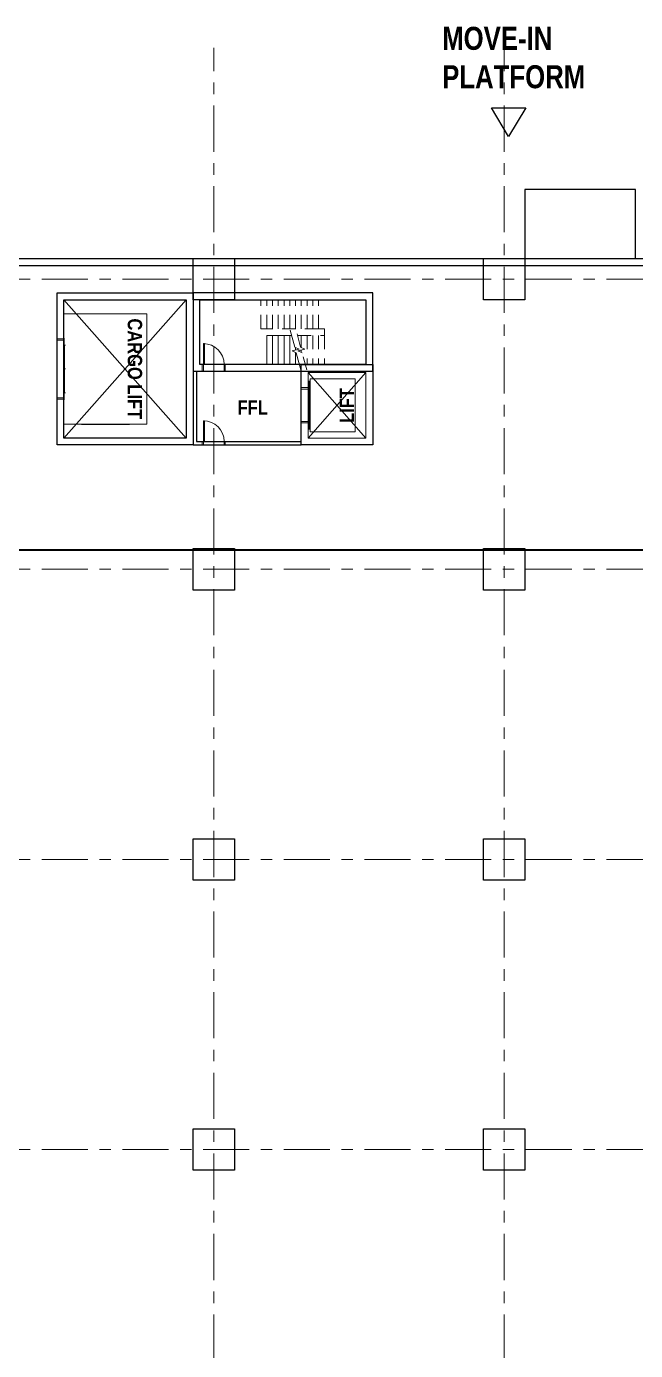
# Model space of a CAD drawing. Header units: millimetres. Extents: x 1188965 to 1321470, y -239044 to -56672.
# Drawn here: x 1252063 to 1278488, y -171779 to -114281 of the extents above; entities that cross this region are included whole.
import ezdxf

# ---------------------------------------------------------------- set-up
doc = ezdxf.new("R2010")
doc.units = ezdxf.units.MM
doc.linetypes.add('IDA - Grid Line', pattern=[3500, 2000, -500, 500, -500])
doc.linetypes.add('Overhead', pattern=[992.1875, 595.3125, -396.875])
doc.layers.get('0').update_dxf_attribs({"color": 2})
for name, color, linetype in [('00-MEP Layout', 7, 'Continuous'), ('000_CTCI_CSA', 7, 'Continuous'), ('MOVING', 21, 'Continuous'), ('XREF-F10E1-20260204$0$00-MEP Layout', 8, 'Continuous')]:
    doc.layers.add(name, color=color, linetype=linetype)
for name, color, linetype, lineweight in [('A-_ANOTGRID_E', 7, 'Continuous', 9), ('A-_DOOR----_E', 7, 'Continuous', 9), ('A-_ROOMNAME_A', 7, 'Continuous', 9), ('A-_STRC----_E', 7, 'Continuous', 9), ('A-_WALL----_E', 7, 'Continuous', 9)]:
    doc.layers.add(name, color=color, linetype=linetype, lineweight=lineweight)
doc.styles.add('Arial Narrow_B_1', font='ARIALNB.TTF', dxfattribs={"height": 625})
doc.styles.add('Site Area', font='arial.ttf', dxfattribs={"width": 0.8})

# ---------------------------------------------------------------- blocks, each defined once
blk = doc.blocks.new('IDA - Lift - 2500W X 2850D - Lift Shaft PL-9846512-PH1 LEVEL B1 CARPARK')
at = {"layer": 'A-_DOOR----_E', "color": 252}
for p, q in [((-735, 150), (-800, 150)), ((-800, 150), (-800, -150)), ((-735, -150), (-735, 150)), ((730, 150), (665, 150)), ((665, 150), (665, -150)), ((730, -150), (730, 150)), ((-1460, -150), (1390, -150)), ((-1460, -2650), (-1460, -150)), ((-1460, -2650), (1390, -150)), ((1390, -2650), (-1460, -150)), ((-1185, -230), (1115, -230)), ((-1185, -2180), (-1185, -230)), ((-1075, -180), (-35, -180)), ((-1075, -215), (-1075, -180)), ((-35, -215), (-1075, -215)), ((-35, -150), (-830, -150)), ((-830, -150), (-830, -160)), ((-830, -160), (-35, -160)), ((-800, -150), (-735, -150)), ((-35, -160), (-35, -150)), ((760, -150), (-35, -150)), ((-35, -150), (-35, -160)), ((-35, -160), (760, -160)), ((-35, -180), (-35, -215)), ((1005, -180), (-35, -180)), ((-35, -180), (-35, -215)), ((-35, -215), (1005, -215)), ((665, -150), (730, -150)), ((760, -160), (760, -150)), ((1005, -215), (1005, -180)), ((1115, -230), (1115, -2180)), ((1390, -150), (1390, -2650)), ((1115, -2180), (-1185, -2180)), ((1390, -2650), (-1460, -2650))]:
    blk.add_line(p, q, dxfattribs=at)
blk = doc.blocks.new('IDA - F - Single - Swing - VP - 1000L X 2200H - DOOR TYPE - FIRE RATING-9848701-PH1 LEVEL B1 CARPARK')
at = {"layer": 'A-_DOOR----_E', "color": 252}
for p, q in [((-500, 150), (-450, 150)), ((-500, -150), (-500, 150)), ((-450, 150), (-450, -150)), ((450, 150), (500, 150)), ((450, -150), (450, 150)), ((500, 150), (500, -150)), ((-450, -150), (-500, -150)), ((400, -150), (450, -150)), ((400, -1050), (400, -150)), ((450, -150), (450, -1050)), ((500, -150), (450, -150)), ((400, -750), (450, -750)), ((400, -775), (450, -775)), ((400, -875), (450, -875)), ((400, -900), (450, -900)), ((450, -1050), (400, -1050)), ((425, -875), (425, -775))]:
    blk.add_line(p, q, dxfattribs=at)
blk.add_arc((450, -150), 900, 180, 270, dxfattribs=at)
blk.add_arc((450, -150), 900, 180, 270, dxfattribs=at)
blk = doc.blocks.new('IDA - F - Single - Swing - VP - 1000L X 2200H - DOOR TYPE - FIRE RATING-9849342-PH1 LEVEL B1 CARPARK')
at = {"layer": 'A-_DOOR----_E', "color": 252}
for p, q in [((450, 975), (400, 975)), ((400, 975), (400, 75)), ((400, 825), (450, 825)), ((400, 800), (450, 800)), ((400, 700), (450, 700)), ((400, 675), (450, 675)), ((425, 800), (425, 700)), ((450, 75), (450, 975)), ((-450, 75), (-500, 75)), ((-500, 75), (-500, -75)), ((-450, -75), (-450, 75)), ((400, 75), (450, 75)), ((500, 75), (450, 75)), ((450, 75), (450, -75)), ((500, -75), (500, 75)), ((-500, -75), (-450, -75)), ((450, -75), (500, -75))]:
    blk.add_line(p, q, dxfattribs=at)
blk.add_arc((450, 75), 900, 90, 180, dxfattribs=at)
blk.add_arc((450, 75), 900, 90, 180, dxfattribs=at)
blk = doc.blocks.new('CTCI_Building shape and Grid line')
at = {"color": 252}
for points in [[(1040123, -118950), (1041923, -118950), (1041923, -120750), (1040123, -120750)], [(1052723, -118950), (1054523, -118950), (1054523, -120750), (1052723, -120750)], [(1065323, -118950), (1067123, -118950), (1067123, -120750), (1065323, -120750)], [(1077923, -118950), (1079723, -118950), (1079723, -120750), (1077923, -120750)], [(1040123, -131550), (1041923, -131550), (1041923, -133350), (1040123, -133350)], [(1052723, -131550), (1054523, -131550), (1054523, -133350), (1052723, -133350)], [(1065323, -131550), (1067123, -131550), (1067123, -133350), (1065323, -133350)], [(1077923, -131550), (1079723, -131550), (1079723, -133350), (1077923, -133350)]]:
    blk.add_lwpolyline(points, close=True, dxfattribs=at)
at = {"layer": '000_CTCI_CSA', "color": 252}
for p, q in [((1040123, -158550), (1040123, -82350)), ((1040423, -158250), (1040423, -82650))]:
    blk.add_line(p, q, dxfattribs=at)
at = {"layer": 'A-_ANOTGRID_E', "color": 252, "linetype": 'IDA - Grid Line'}
for p, q in [((1041023, -74909), (1041023, -162419)), ((1053623, -74909), (1053623, -162419)), ((1066223, -74909), (1066223, -162419)), ((1078823, -74909), (1078823, -162419)), ((1129987, -119850), (1030978, -119850)), ((1129987, -132450), (1030978, -132450))]:
    blk.add_line(p, q, dxfattribs=at)

msp = doc.modelspace()

# ---------------------------------------------------------------- linework, layer by layer
at = {"color": 252}
for points in [[(1259288.338, -125854.441), (1259288.338, -132454.441), (1253388.338, -132454.441), (1253388.338, -125854.441)], [(1259288.338, -125854.441), (1259288.338, -129254.441), (1267088.338, -129254.441), (1267088.338, -125854.441)], [(1253688.338, -132154.441), (1253688.338, -126154.441), (1258988.338, -126154.441), (1258988.338, -132154.441)], [(1266788.338, -126154.441), (1266788.338, -128954.441), (1259588.338, -128954.441), (1259588.338, -126154.441)], [(1263988.338, -132454.441), (1263988.338, -128954.441), (1267088.338, -128954.441), (1267088.338, -132454.441)]]:
    msp.add_lwpolyline(points, close=True, dxfattribs=at)
for points in [[(1259288.338, -129254.441), (1259288.338, -132454.441), (1263988.338, -132454.441)], [(1259438.338, -129254.441), (1259438.338, -132304.441), (1263988.338, -132304.441)]]:
    msp.add_lwpolyline(points, dxfattribs=at)
at = {"layer": '00-MEP Layout', "color": 252}
msp.add_lwpolyline([(1273688.338, -121354.441), (1273688.338, -124354.441), (1278488.338, -124354.441), (1278488.338, -121354.441)], close=True, dxfattribs=at)
at = {"layer": 'A-_DOOR----_E', "color": 252}
for p, q in [((1253688.338, -126154.441), (1258988.338, -126154.441)), ((1253688.338, -132154.441), (1253688.338, -126154.441)), ((1258988.338, -126154.441), (1253688.338, -132154.441)), ((1253688.338, -126154.441), (1258988.338, -132154.441)), ((1258988.338, -126154.441), (1258988.338, -132154.441)), ((1253688.338, -126754.441), (1257288.338, -126754.441)), ((1253688.338, -131554.441), (1253688.338, -126754.441)), ((1257288.338, -126754.441), (1257288.338, -131554.441)), ((1253688.338, -127839.441), (1253388.338, -127839.441)), ((1253388.338, -127839.441), (1253388.338, -127904.441)), ((1253388.338, -127904.441), (1253688.338, -127904.441)), ((1253688.338, -127809.441), (1253688.338, -129154.441)), ((1253698.338, -127809.441), (1253688.338, -127809.441)), ((1253688.338, -127904.441), (1253688.338, -127839.441)), ((1253698.338, -129154.441), (1253698.338, -127809.441)), ((1253718.338, -128114.441), (1253718.338, -129154.441)), ((1253753.338, -128114.441), (1253718.338, -128114.441)), ((1253688.338, -129154.441), (1253688.338, -130499.441)), ((1253698.338, -129154.441), (1253688.338, -129154.441)), ((1253688.338, -129154.441), (1253698.338, -129154.441)), ((1253698.338, -130499.441), (1253698.338, -129154.441)), ((1253718.338, -130194.441), (1253718.338, -129154.441)), ((1253718.338, -129154.441), (1253753.338, -129154.441)), ((1253718.338, -129154.441), (1253753.338, -129154.441)), ((1253688.338, -130404.441), (1253388.338, -130404.441)), ((1253388.338, -130404.441), (1253388.338, -130469.441)), ((1253388.338, -130469.441), (1253688.338, -130469.441)), ((1253688.338, -130469.441), (1253688.338, -130404.441)), ((1253688.338, -130499.441), (1253698.338, -130499.441)), ((1253753.338, -130194.441), (1253718.338, -130194.441)), ((1257288.338, -131554.441), (1253688.338, -131554.441)), ((1255488.338, -131569.441), (1254448.338, -131569.441)), ((1255488.338, -131569.441), (1256528.338, -131569.441)), ((1258988.338, -132154.441), (1253688.338, -132154.441))]:
    msp.add_line(p, q, dxfattribs=at)
at = {"layer": 'A-_STRC----_E', "color": 252, "linetype": 'Overhead'}
for p, q in [((1262238.338, -127404.441), (1262238.338, -126154.441)), ((1264738.338, -126154.441), (1262238.338, -126154.441)), ((1262488.338, -127404.441), (1262488.338, -126154.441)), ((1262738.338, -127404.441), (1262738.338, -126154.441)), ((1262988.338, -127404.441), (1262988.338, -126154.441)), ((1263238.338, -127404.441), (1263238.338, -126154.441)), ((1263488.338, -127404.441), (1263488.338, -126154.441)), ((1263738.338, -127404.441), (1263738.338, -126154.441)), ((1263988.338, -127404.441), (1263988.338, -126154.441)), ((1264238.338, -127404.441), (1264238.338, -126154.441)), ((1264488.338, -127404.441), (1264488.338, -126154.441)), ((1264738.338, -127404.441), (1264738.338, -126154.441)), ((1264738.338, -127404.441), (1262238.338, -127404.441)), ((1263955.985, -128208.7), (1263756.165, -127462.959)), ((1264988.338, -127404.441), (1264738.338, -127404.441)), ((1264988.338, -127704.441), (1264988.338, -127404.441)), ((1263820.869, -127704.441), (1264988.338, -127704.441)), ((1264139.263, -128289), (1263955.985, -128208.7)), ((1263988.338, -127704.441), (1263988.338, -128222.875)), ((1264238.338, -127704.441), (1264238.338, -128954.441)), ((1264488.338, -127704.441), (1264488.338, -128954.441)), ((1264738.338, -127704.441), (1264738.338, -128954.441)), ((1264988.338, -127704.441), (1264988.338, -128954.441)), ((1263837.412, -128369.881), (1264139.263, -128289)), ((1264020.69, -128450.182), (1263837.412, -128369.881)), ((1263988.338, -128329.441), (1263988.338, -128436.007)), ((1264220.511, -129195.922), (1264020.69, -128450.182)), ((1264155.806, -128954.441), (1264988.338, -128954.441))]:
    msp.add_line(p, q, dxfattribs=at)
at = {"layer": 'A-_STRC----_E', "color": 252}
for p, q in [((1263705.985, -128208.7), (1263506.165, -127462.959)), ((1262488.338, -127704.441), (1262488.338, -128954.441)), ((1262488.338, -127704.441), (1262738.338, -127704.441)), ((1262738.338, -127704.441), (1262988.338, -127704.441)), ((1262738.338, -127704.441), (1262738.338, -128954.441)), ((1262988.338, -127704.441), (1263238.338, -127704.441)), ((1262988.338, -127704.441), (1262988.338, -128954.441)), ((1263238.338, -127704.441), (1263488.338, -127704.441)), ((1263238.338, -127704.441), (1263238.338, -128954.441)), ((1263488.338, -127704.441), (1263570.869, -127704.441)), ((1263488.338, -127704.441), (1263488.338, -128954.441)), ((1263889.263, -128289), (1263705.985, -128208.7)), ((1263587.412, -128369.881), (1263889.263, -128289)), ((1263770.69, -128450.182), (1263587.412, -128369.881)), ((1263738.338, -128222.875), (1263738.338, -128329.441)), ((1263738.338, -128436.007), (1263738.338, -128954.441)), ((1263970.511, -129195.922), (1263770.69, -128450.182))]:
    msp.add_line(p, q, dxfattribs=at)
at = {"layer": 'A-_WALL----_E', "color": 252}
msp.add_line((1259588.338, -128954.441), (1259588.338, -127204.441), dxfattribs=at)
at = {"layer": 'MOVING', "color": 252, "elevation": 0}
msp.add_lwpolyline([(1272233.14, -117809.925), (1273733.14, -117809.926), (1272983.14, -119060.1), (1272233.14, -117809.925)], dxfattribs=at)
at = {"layer": 'XREF-F10E1-20260204$0$00-MEP Layout', "color": 252, "lineweight": 35}
msp.add_lwpolyline([(1246638.338, -137004.441), (1280614.455, -137004.441), (1280614.455, -192054.409), (1246638.338, -192054.409)], close=True, dxfattribs=at)

# ---------------------------------------------------------------- block references
at = {"layer": '000_CTCI_CSA', "color": 252, "rotation": 270}
msp.add_blockref('CTCI_Building shape and Grid line', (1392637.874, 915768.736), dxfattribs=at)
at = {"layer": 'A-_DOOR----_E', "color": 252, "lineweight": 9, "rotation": 180}
msp.add_blockref('IDA - F - Single - Swing - VP - 1000L X 2200H - DOOR TYPE - FIRE RATING-9848701-PH1 LEVEL B1 CARPARK', (1260188.338, -129104.441), dxfattribs=at)
at = {"layer": 'A-_DOOR----_E', "color": 252, "lineweight": 9, "xscale": -1, "rotation": 90}
msp.add_blockref('IDA - Lift - 2500W X 2850D - Lift Shaft PL-9846512-PH1 LEVEL B1 CARPARK', (1264138.338, -130764.701), dxfattribs=at)
at = {"layer": 'A-_DOOR----_E', "color": 252, "lineweight": 9, "xscale": -1}
msp.add_blockref('IDA - F - Single - Swing - VP - 1000L X 2200H - DOOR TYPE - FIRE RATING-9849342-PH1 LEVEL B1 CARPARK', (1260188.338, -132379.441), dxfattribs=at)

# ---------------------------------------------------------------- texts
at = {"color": 252, "lineweight": 53, "insert": (1270099.162, -114296.152, 0), "char_height": 1000, "attachment_point": 1, "style": 'Site Area'}
msp.add_mtext_dynamic_manual_height_columns('{\\fArial|b1|i0|c0|p34;MOVE-IN PLATFORM}', width=3359.30332, gutter_width=24254.764, heights=[0], dxfattribs=at)
at = {"layer": 'A-_ROOMNAME_A', "color": 252, "char_height": 625, "style": 'Arial Narrow_B_1'}
for s, insert, width, attachment_point, rotation in [('CARGO LIFT', (1257079.486, -126960.107), 5331.22187, 1, 270), ('LIFT', (1266279.486, -131493.775), 1863.92344, 7, 90)]:
    msp.add_mtext(s, dxfattribs=dict(at, insert=insert, width=width, attachment_point=attachment_point, rotation=rotation))
at = {"layer": 'A-_ROOMNAME_A', "color": 252, "insert": (1261222.008, -130511.969), "char_height": 625, "width": 1863.92344, "attachment_point": 1, "style": 'Arial Narrow_B_1'}
msp.add_mtext('FFL', dxfattribs=at)

doc.saveas('drawing.dxf')
